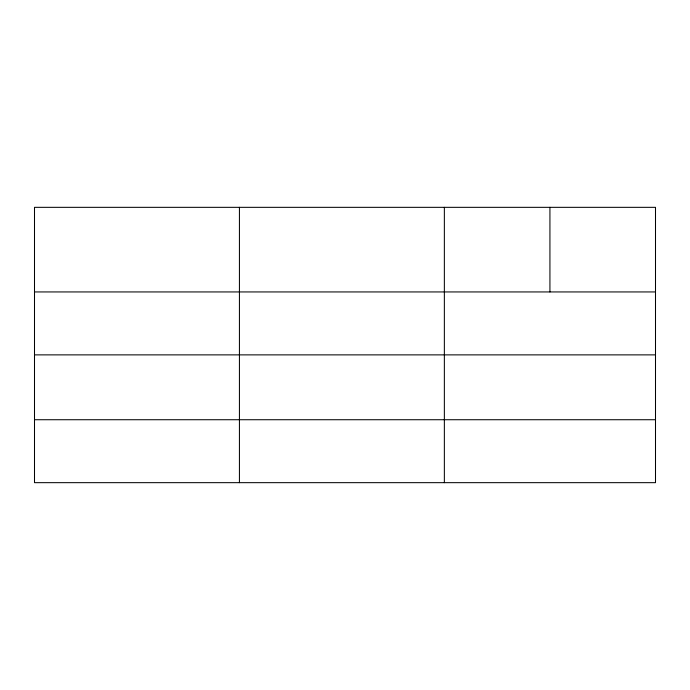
<?xml version="1.0" encoding="UTF-8"?>
<svg xmlns="http://www.w3.org/2000/svg" width="690" height="690" viewBox="0 0 690 690"><rect width="100%" height="100%" fill="white"/><g stroke="black" fill="none" stroke-linecap="round" stroke-linejoin="round"><path stroke-width="1.03" d="M655.5 354.876L655.5 207.336L34.5 207.336L34.5 482.664L655.5 482.664L655.5 354.876L34.5 354.876M34.5 291.939L655.5 291.939M34.5 419.727L655.5 419.727M549.93 207.336L549.93 291.939M444.36 207.336L444.36 482.664M239.43 207.336L239.43 482.664"/></g></svg>
